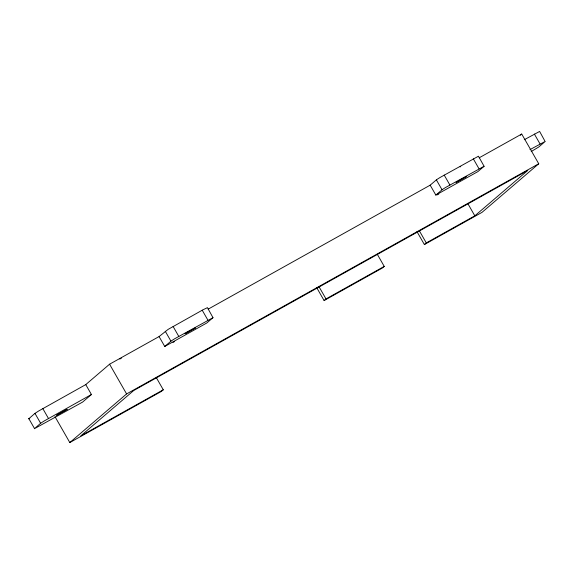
<?xml version="1.0" encoding="UTF-8"?>
<svg xmlns="http://www.w3.org/2000/svg" width="574" height="574" viewBox="0 0 574 574"><rect width="100%" height="100%" fill="white"/><g stroke="black" fill="none" stroke-linecap="round" stroke-linejoin="round"><path stroke-width="0.86" d="M159.077 336.565L164.745 346.466L206.805 322.983L212.997 317.68L207.451 307.65L203.053 309.752L168.132 329.376L159.077 336.565L109.577 364.203L85.763 384.602L38.587 411.034L34.978 413.373L28.7 418.812L29.762 418.403M91.431 394.51L44.263 420.936L40.646 423.275L34.375 428.721L82.563 402.109L91.431 394.51L85.763 384.602M212.997 317.68L174.553 338.825L171.174 340.978L164.745 346.466M484.097 166.288L445.654 187.433L442.274 189.585L435.845 195.074L430.17 185.172L436.599 179.684L439.978 177.524L478.451 156.207L484.097 166.288L477.898 171.59L435.845 195.074M54.982 416.645L69.82 442.554L126.596 393.922L538.742 163.762L521.723 134.043L479.19 157.8M156.3 377.599L163.281 389.789L161.373 391.425L69.82 442.554M316.676 287.603L324.095 300.554L326.003 298.918L384.236 266.401L377.254 254.21M520.367 135.213L521.723 134.043M384.236 266.401L382.327 268.036L324.095 300.554M416.961 231.595L424.38 244.553L426.288 242.91L474.82 215.817L527.771 170.456L133.742 390.499L80.79 435.86L163.281 389.789M538.742 163.762L481.966 212.394L424.38 244.553M531.187 151.572L538.792 146.98L545.3 141.355L529.974 149.613M208.168 309.149L430.17 185.172M119.823 359.051L121.372 358.19M524.299 139.704L539.625 131.446L544.733 140.773M172.975 342.441L174.539 341.573M437.245 194.866L438.809 193.99M460.118 166.876L460.714 166.611M534.387 134.072L540.062 143.974M473.32 158.826L478.989 168.727M467.839 203.619L474.82 215.817M444.204 175.084L449.873 184.986M436.369 179.863L442.037 189.772M419.307 230.719L426.288 242.91M319.022 286.727L326.003 298.918M202.22 310.218L207.888 320.12M173.104 326.477L178.779 336.378M165.269 331.255L170.944 341.164M109.577 364.203L126.596 393.922M42.813 408.588L48.481 418.496M34.978 413.373L40.646 423.275M28.836 418.633L34.505 428.541M56.661 415.246L67.122 409.327L56.661 415.246M185.086 333.774L195.547 327.847L185.086 333.774M456.186 182.381L466.64 176.455L456.186 182.381"/></g></svg>
